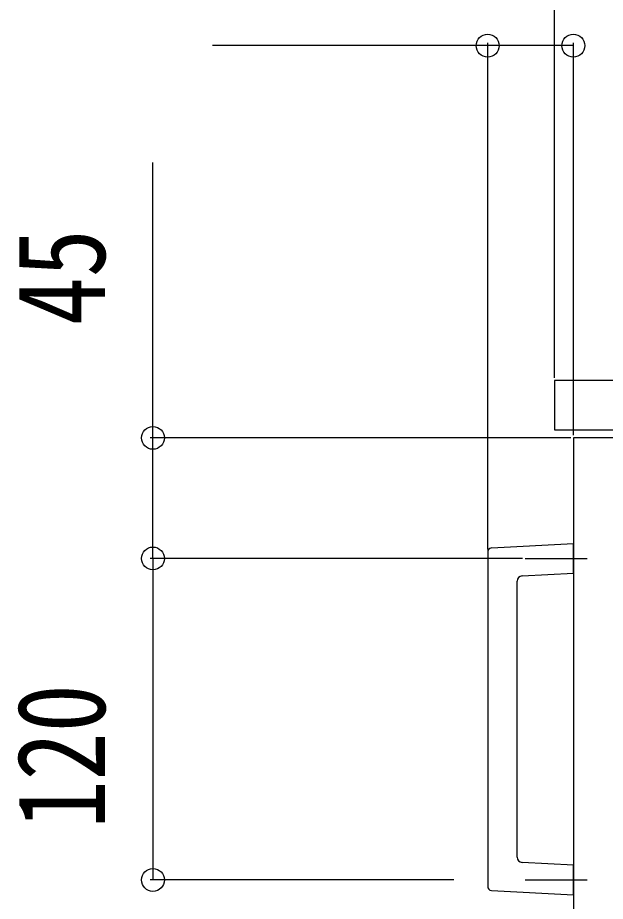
# Model space of a CAD drawing. Units: millimetres, scale not verified. Extents: x -4205 to 4205, y -2970 to 2970.
# Drawn here: x -1812.5 to -1593, y -1371 to -1041.2 of the extents above; entities that cross this region are included whole.
import ezdxf
from ezdxf.enums import TextEntityAlignment as Align

# ---------------------------------------------------------------- set-up
doc = ezdxf.new("R2010")
doc.units = ezdxf.units.MM
doc.header["$LTSCALE"] = 20
for name, color, linetype in [('0-3_YKK_12', 2, 'Continuous'), ('0-4_YKK_13', 4, 'Continuous'), ('0-5_YKK_D', 6, 'Continuous')]:
    doc.layers.add(name, color=color, linetype=linetype)
doc.styles.add('ＭＳ ゴシック', font='')
doc.styles.get('ＭＳ ゴシック').set_extended_font_data('MS Gothic')

msp = doc.modelspace()

# ---------------------------------------------------------------- linework, layer by layer
at = {"layer": '0-3_YKK_12'}
for points in [[(-1611.98, -1195), (-1206.98, -1195), (-1206.98, -1176.6), (-1611.98, -1176.6)], [(-1604.98, -1972), (-1586.98, -1972), (-1586.98, -1198), (-1604.98, -1198)]]:
    msp.add_lwpolyline(points, close=True, dxfattribs=at)
at = {"layer": '0-4_YKK_13'}
for p, q in [((-1604.98, -1237.49), (-1635.56, -1239.1)), ((-1604.98, -1248.51), (-1604.98, -1237.49)), ((-1636.98, -1240.59), (-1636.98, -1365.41)), ((-1623.03, -1243), (-1599.88, -1243)), ((-1624.08, -1249.51), (-1604.98, -1248.51)), ((-1625.98, -1354.49), (-1625.98, -1251.51)), ((-1623.03, -1363), (-1599.88, -1363))]:
    msp.add_line(p, q, dxfattribs=at)
msp.add_lwpolyline([(-1635.56, -1366.9), (-1604.98, -1368.51), (-1604.98, -1357.49), (-1624.08, -1356.49)], dxfattribs=at)
for centre, radius, start, end in [((-1635.48, -1240.59), 1.5, 92.7637, 180.2112), ((-1623.98, -1251.51), 2, 93.1953, 179.7952), ((-1623.98, -1354.49), 2, 180.1953, 266.7952), ((-1635.48, -1365.41), 1.5, 179.7637, 267.2112)]:
    msp.add_arc(centre, radius, start, end, dxfattribs=at)
at = {"layer": '0-5_YKK_D'}
for p, q in [((-1611.98, -1175.6), (-1611.98, -800.6)), ((-1636.98, -1239.6), (-1636.98, -1050.6)), ((-1604.98, -1197), (-1604.98, -1050.6)), ((-1605.98, -1198), (-1762.98, -1198)), ((-1624.03, -1243), (-1762.98, -1243)), ((-1624.03, -1243), (-1762.98, -1243)), ((-1761.98, -1243), (-1761.98, -1363)), ((-1649.57, -1363), (-1762.98, -1363))]:
    msp.add_line(p, q, dxfattribs=at)
for points in [[(-1604.98, -1051.6), (-1636.98, -1051.6), (-1739.78, -1051.6)], [(-1761.98, -1243), (-1761.98, -1198), (-1761.98, -1095.2)]]:
    msp.add_lwpolyline(points, dxfattribs=at)
for centre in [(-1636.98, -1051.6), (-1604.98, -1051.6), (-1761.98, -1198), (-1761.98, -1243), (-1761.98, -1243), (-1761.98, -1363)]:
    msp.add_circle(centre, 4.25, dxfattribs=at)

# ---------------------------------------------------------------- texts
at = {"layer": '0-5_YKK_D', "style": 'ＭＳ ゴシック', "width": 0.8}
for s, p in [('45', (-1769.98, -1156)), ('120', (-1769.98, -1343.8))]:
    msp.add_text(s, height=32.99, rotation=90, dxfattribs=at).set_placement(p, align=Align.BOTTOM_LEFT)

doc.saveas('drawing.dxf')
